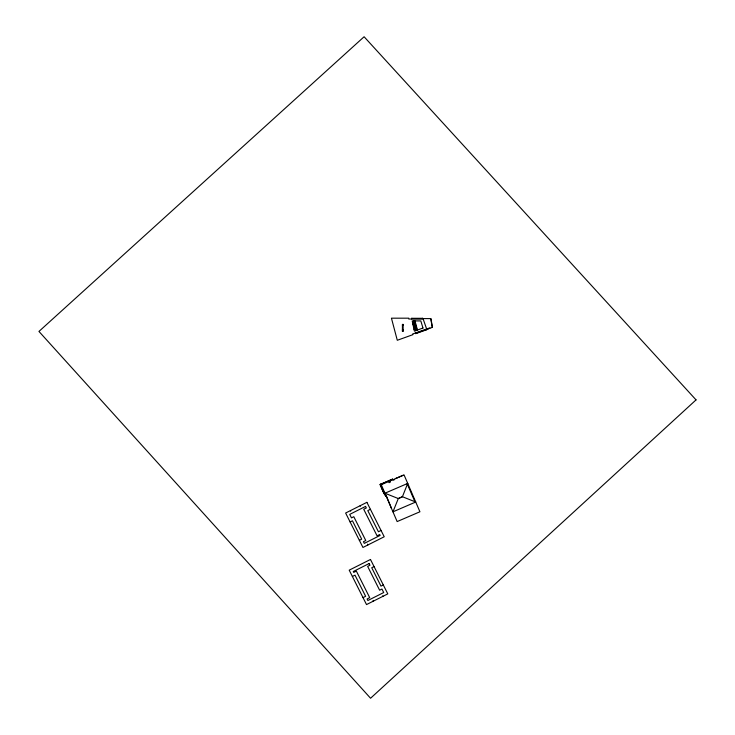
<?xml version="1.0" encoding="UTF-8"?>
<svg xmlns="http://www.w3.org/2000/svg" width="735" height="735" viewBox="0 0 735 735"><rect width="100%" height="100%" fill="white"/><g stroke="black" fill="none" stroke-linecap="round" stroke-linejoin="round"><path stroke-width="1.1" d="M380.895 484.126L380.445 485.477M381.832 483.832L380.895 484.53L380.895 485.651M370.403 509.3L367.794 510.614L378.424 531.754L381.042 530.44M350.117 521.969L352.451 520.793L361.693 539.178L359.369 540.344M352.387 576.479L354.996 575.165L365.626 596.305L363.017 597.619M374.06 566.575L371.726 567.742L380.978 586.126L383.302 584.95M392.72 479.146L380.28 484.521L384.322 493.911L386.178 496.116M392.949 479.689L381.272 484.714L397.148 521.574L419.924 511.771L404.048 474.911L394.438 479.045L394.667 479.56L393.17 480.203L392.674 479.045L380.032 484.503L383.569 492.726L386.132 496.006L384.322 493.525M391.452 508.354L386.546 496.263L384.534 493.911L380.408 484.328M415.652 501.849L415.082 502.097L407.135 483.658M429.01 328.168L427.421 329.142M427.329 328.885L429.929 328.04M416.552 333.047L432.263 327.406L430.765 318.595L411.572 318.595M414.025 329.427L415.376 328.958L414.678 329.096L412.647 322.959L414.108 322.665M413.428 322.913L414.127 322.775M413.511 323.317L414.209 323.179M413.686 324.153L414.375 324.016M413.869 325.09L414.568 324.943M414.173 326.588L414.871 326.441M414.485 328.132L415.183 327.994M414.623 328.811L415.321 328.674M402.412 325.09L403.129 325.035M402.412 329.73L403.129 329.73M402.412 330.236L403.129 330.236M402.412 331.016L403.129 331.016M386.141 496.024L384.405 493.911L380.326 484.448M384.322 493.075L385.636 494.857M384.322 493.36L385.994 495.684M386.426 496.695L384.111 492.726M360.159 505.726L360.416 506.24M367.445 544.203L367.849 544.993M350.43 510.614L350.696 511.137M382.733 595.782L382.99 596.296M373.003 600.679L373.261 601.193M403.294 475.233L395.742 478.485M389.844 481.03L390.322 482.132L389.1 482.656L388.622 481.554M426.548 329.767L426.309 329.096L412.611 334.012L412.849 334.691L397.286 340.277L391.443 318.181L408.789 318.181L408.789 319.027L411.572 319.027L411.572 318.301L422.91 318.301L426.879 329.647L415.661 333.672L415.422 333.001M414.972 320.91L417.471 330.033M414.531 320.91L417.057 330.19M413.382 322.812L414.696 329.188L413.41 322.803M413.75 320.91L415.716 330.667M430.976 318.834L432.41 327.268M422.34 318.301L422.34 318.972L411.839 318.972L411.839 318.301M407.714 483.409L402.394 496.786L398.306 498.55L392.949 511.836L415.725 502.023L402.357 496.704L398.306 498.55L384.929 493.222L407.714 483.409M696.045 399.886L370.569 698.25L38.955 331.439L364.101 36.75L696.045 399.886M366.903 502.336L345.625 513.03L362.943 547.456L384.221 536.761L366.903 502.336M365.552 506.415L349.713 514.381L351.468 517.881L353.801 516.714L365.773 540.528L363.448 541.695L364.294 543.376L380.133 535.411L379.692 534.52L377.073 535.833L363.715 509.263L366.324 507.949L365.552 506.415M370.477 559.464L349.208 570.158L366.517 604.583L387.795 593.88L370.477 559.464M369.126 563.543L353.287 571.508L353.737 572.4L356.346 571.086L369.714 597.656L367.096 598.97L367.867 600.504L383.716 592.539L381.952 589.038L379.627 590.205L367.647 566.391L369.971 565.224L369.126 563.543M422.965 328.031L414.384 331.154L412.216 320.91L420.815 320.91L422.965 328.031M403.129 324.401L402.412 324.401L402.412 331.366L403.129 331.366L403.129 324.401"/></g></svg>
